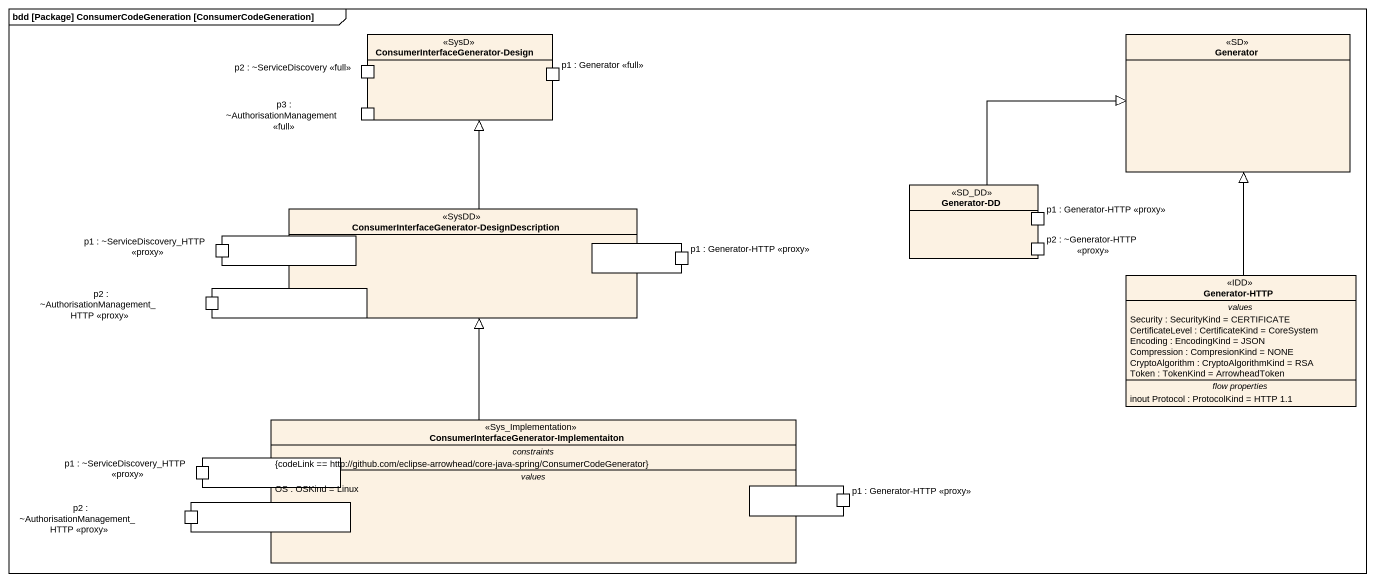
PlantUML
@startuml
mainframe bdd [Package] ConsumerCodeGeneration [ConsumerCodeGeneration]
allowmixing
hide circle
hide empty members
rectangle "ConsumerInterfaceGenerator-Design" as ConsumerInterfaceGenerator <<SysD>> {
  port "p2 : ~ServiceDiscovery <<full>>" as p2_ServiceDiscovery_full
  port "p1 : Generator <<full>>" as p1_Generator_full
  port "p3 : ~AuthorisationManagement <<full>>" as p3_AuthorisationManagement
}
class Generator <<SD>>
rectangle "Generator-DD" as Generator_DD <<SD_DD>> {
  port "p1 : Generator-HTTP <<proxy>>" as p1_Generator_HTTP_proxy
  port "p2 : ~Generator-HTTP <<proxy>>" as p2_Generator_HTTP_proxy
}
rectangle "ConsumerInterfaceGenerator-DesignDescription" as ConsumerInterfaceGenerator_2 <<SysDD>> {
  port " " as port1
  port " " as port2
  port " " as port3
}
rectangle "p1 : ~ServiceDiscovery_HTTP <<proxy>>" as p1_ServiceDiscovery_HTTP
rectangle "p1 : Generator-HTTP <<proxy>>" as p1_Generator_HTTP_proxy_2
class "Generator-HTTP" as Generator_HTTP <<IDD>> {
  -- values --
  Security : SecurityKind = CERTIFICATE
  CertificateLevel : CertificateKind = CoreSystem
  Encoding : EncodingKind = JSON
  Compression : CompresionKind = NONE
  CryptoAlgorithm : CryptoAlgorithmKind = RSA
  Token : TokenKind = ArrowheadToken
  -- flow properties --
  inout Protocol : ProtocolKind = HTTP 1.1
}
rectangle "p2 : ~AuthorisationManagement_HTTP <<proxy>>" as p2_AuthorisationManagement
class "ConsumerInterfaceGenerator-Implementaiton" as ConsumerInterfaceGenerator_3 <<Sys_Implementation>> {
  -- constraints --
  {codeLink == http://github.com/eclipse-arrowhead/core-java-spring/ConsumerCodeGenerator}
  -- values --
  OS : OSKind = Linux
}
rectangle "p1 : ~ServiceDiscovery_HTTP <<proxy>>" as p1_ServiceDiscovery_HTTP_2
rectangle "p2 : ~AuthorisationManagement_HTTP <<proxy>>" as p2_AuthorisationManagement_2
rectangle "p1 : Generator-HTTP <<proxy>>" as p1_Generator_HTTP_proxy_3
Generator_DD -right-|> Generator
ConsumerInterfaceGenerator_2 -up-|> ConsumerInterfaceGenerator
Generator_HTTP -up-|> Generator
ConsumerInterfaceGenerator_3 -up-|> ConsumerInterfaceGenerator_2
@enduml
